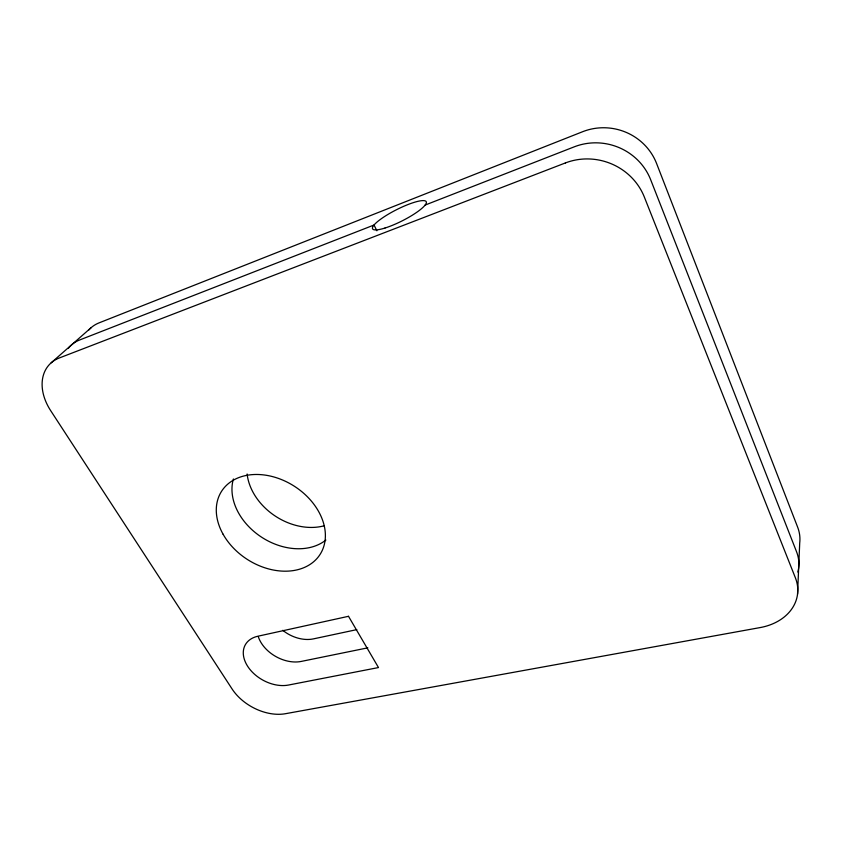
<?xml version="1.0" encoding="UTF-8"?>
<svg xmlns="http://www.w3.org/2000/svg" width="842" height="842" viewBox="0 0 842 842"><rect width="100%" height="100%" fill="white"/><g stroke="black" fill="none" stroke-linecap="round" stroke-linejoin="round"><path stroke-width="1.26" d="M797.553 594.126L799.711 543.006A50.815 40.09 6.9 0 0 797.616 527.092L656.581 163.485A55.898 54.004 13 0 0 582.643 131.71L99.04 322.875A46.163 34.343 42.9 0 0 88.747 330.064M51.162 362.828L91.146 327.654M425.136 205.069L574.307 146.813A57.688 55.256 15.8 0 1 650.656 179.693L796.511 551.647A52.257 40.679 7.7 0 1 797.858 572.065M356.819 629.627L313.445 638.878A30.796 21.997 29.3 0 1 282.775 630.321M367.838 647.835L301.247 661.423A31.522 22.113 29.3 0 1 258.305 636.72M376.89 230.782L374.037 225.014L79.674 339.968A47.373 34.69 42.5 0 0 68.518 348.093M325.865 540.069A57.003 43.11 32.8 0 1 261.209 536.933A57.003 43.11 32.8 0 1 233.392 478.982M323.875 525.871A55.583 42.7 33 0 1 247.116 473.993M565.403 162.938L59.277 357.976A48.647 35.017 42.1 0 0 50.667 410.633L232.108 689.009A42.353 28.702 29.1 0 0 285.501 713.7L760.168 627.574A53.783 41.269 8.3 0 0 795.332 577.665L644.319 196.996A59.593 56.561 17.7 0 0 565.403 162.938M348.504 616.302L257.852 636.236A32.28 22.229 29.2 0 0 247.453 665.969A32.28 22.229 29.2 0 0 288.469 685.051L378.49 667.559L348.504 616.302M384.962 228.045A30.049 6.252 -26.8 0 0 426.357 202.669A30.049 6.252 -26.8 0 0 386.92 215.047A30.049 6.252 -26.8 0 0 384.962 228.045M223.098 534.249A58.498 43.5 32.7 0 0 317.571 557.814A58.498 43.5 32.7 0 0 271.84 476.425A58.498 43.5 32.7 0 0 223.098 534.249"/></g></svg>
